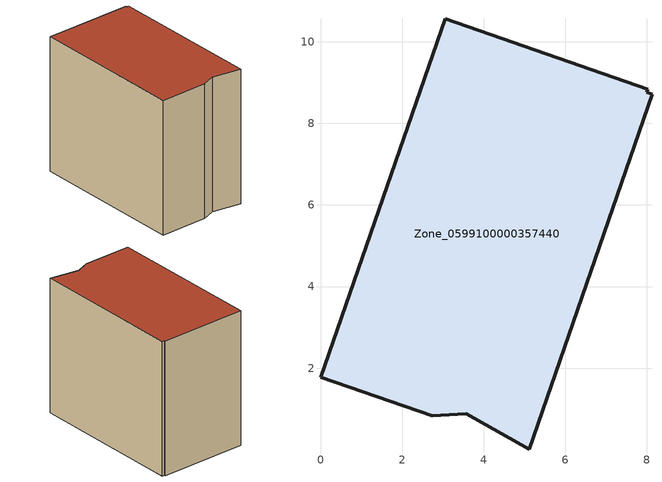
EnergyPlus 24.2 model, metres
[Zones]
Zone_0599100000357440
 floor ground (C_G): 5.11,0.01 3.57,0.88 2.73,0.83 0,1.78 3.05,10.56 8.02,8.84 7.99,8.76 8.12,8.72 z0
 wall outside (C_F): 7.99,8.76 8.02,8.84 3.05,10.56 0,1.78 2.73,0.83 3.57,0.88 5.11,0.01 8.12,8.72 7.99,8.76 z0:8.11
 roof outside (C_R): 3.57,0.88 5.11,0.01 8.12,8.72 7.99,8.76 8.02,8.84 3.05,10.56 0,1.78 2.73,0.83 z8.11
[BUILDING]
Pand.0599100000357440: North Axis=0; Terrain=City; Loads Convergence Tolerance Value=0.04; Temperature Convergence Tolerance Value=0.4; Solar Distribution=FullExterior; Maximum Number of Warmup Days=25; Minimum Number of Warmup Days=1
[Site:Location]
Rotterdam.The.Hague.AP_ZH_NLD Design_Conditions: Latitude=51.96; Longitude=4.45; Time Zone=1; Elevation=-4.5
[SITE:GROUNDTEMPERATURE:BUILDINGSURFACE]
18, 18, 18, 18, 18, 18, 18, 18, 18, 18, 18, 18
[MATERIAL] Thermal Absorptance=0.9; Solar Absorptance=0.7; Visible Absorptance=0.7
Name | Roughness | Thickness | Conductivity | Density | Specific Heat
G.TI.1992-2005 | MediumSmooth | 0.15 | 0.06 | 540 | 1210
F.TI.1992-2005 | Rough | 0.3 | 0.12 | 1920 | 840
R.TI.1992-2005 | MediumRough | 0.2 | 0.08 | 1500 | 1000
[CONSTRUCTION]
C_G: G.TI.1992-2005
C_F: F.TI.1992-2005
C_R: R.TI.1992-2005
[ZONE]
Zone_0599100000357440: Type=1; Multiplier=1; Ceiling Height=Autocalculate; Volume=Autocalculate; Floor Area=autocalculate; Part of Total Floor Area=Yes
[ZONEINFILTRATION:DESIGNFLOWRATE]
Infil_Zone_0599100000357440: Zone or ZoneList or Space or SpaceList=Zone_0599100000357440; Schedule=AlwaysOn; Design Flow Rate Calculation Method=Flow/Area; Flow Rate per Floor Area=0.0015; Constant Term Coefficient=1; Temperature Term Coefficient=0; Velocity Term Coefficient=0; Velocity Squared Term Coefficient=0
[HVACTEMPLATE:ZONE:IDEALLOADSAIRSYSTEM]
Zone_0599100000357440: Maximum Heating Supply Air Temperature=50; Minimum Cooling Supply Air Temperature=13; Maximum Heating Supply Air Humidity Ratio=0.0156; Minimum Cooling Supply Air Humidity Ratio=0.0077; Heating Limit=NoLimit; Cooling Limit=NoLimit; Dehumidification Control Type=ConstantSensibleHeatRatio; Cooling Sensible Heat Ratio=0.7; Dehumidification Setpoint=60; Humidification Control Type=None; Humidification Setpoint=30; Outdoor Air Method=None; Outdoor Air Flow Rate per Person=0.00944; Outdoor Air Flow Rate per Zone Floor Area=0; Outdoor Air Flow Rate per Zone=0; Demand Controlled Ventilation Type=None; Outdoor Air Economizer Type=NoEconomizer; Heat Recovery Type=None; Sensible Heat Recovery Effectiveness=0.7; Latent Heat Recovery Effectiveness=0.65
[ZONECONTROL:THERMOSTAT]
ThermostatControl_Zone_0599100000357440: Zone or ZoneList=Zone_0599100000357440; Control Type Schedule=DualSetpointControlType; Control 1=Thermostat_Zone_0599100000357440; Temperature Difference Between Cutout And Setpoint=0
[THERMOSTATSETPOINT:DUALSETPOINT]
Thermostat_Zone_0599100000357440: Heating Setpoint Temperature Schedule=HeatingSetpoint_Zone_0599100000357440; Cooling Setpoint Temperature Schedule=CoolingSetpoint_Zone_0599100000357440
[SCHEDULE:COMPACT]
HeatingSetpoint_Zone_0599100000357440: Through: 12/31, For: AllDays, Until: 24:00, 21
CoolingSetpoint_Zone_0599100000357440: Through: 12/31, For: AllDays, Until: 24:00, 24
DualSetpointControlType: Through: 12/31, For: AllDays, Until: 24:00, 4
AlwaysOn: Through: 12/31, For: AllDays, Until: 24:00, 1
